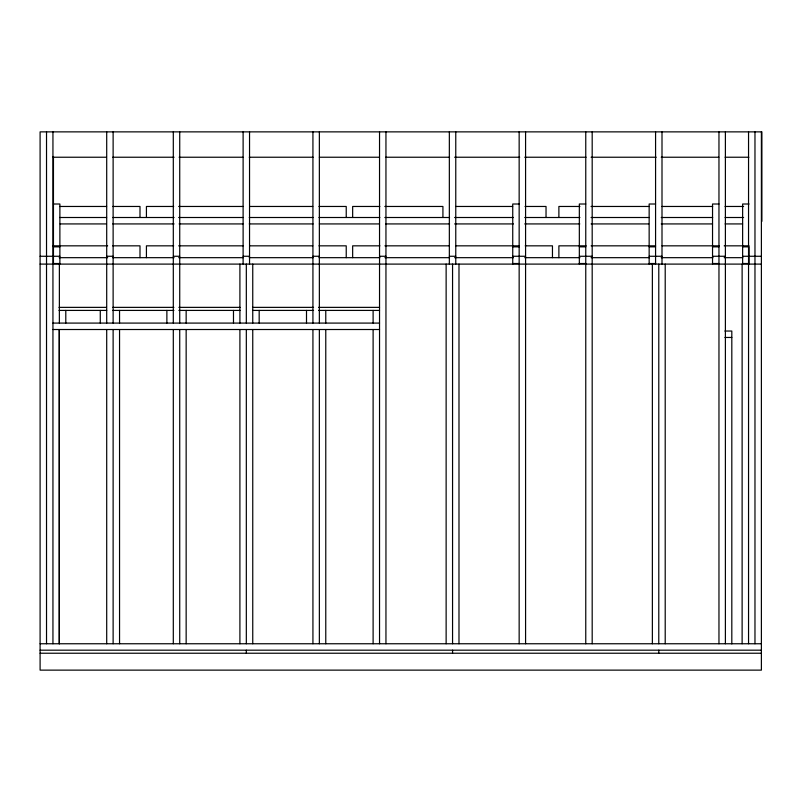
<?xml version="1.0" encoding="UTF-8"?>
<svg xmlns="http://www.w3.org/2000/svg" width="802" height="802" viewBox="0 0 802 802"><rect width="100%" height="100%" fill="white"/><g stroke="black" fill="none" stroke-linecap="round" stroke-linejoin="round"><path stroke-width="1.2" d="M52.621 157.232L106.465 157.232M112.731 157.232L174.094 157.232M179.097 157.232L242.966 157.232M249.221 157.232L313.091 157.232M319.346 157.232L379.456 157.232M385.722 157.232L449.581 157.232M454.594 157.232L519.706 157.232M524.719 157.232L586.082 157.232M591.084 157.232L656.206 157.232M661.209 157.232L718.813 157.232M725.078 157.232L748.867 157.232M53.453 204.009L59.879 204.009L59.879 264.099M519.155 204.009L512.739 204.009L512.739 264.099M585.761 204.009L579.335 204.009L579.335 264.099M655.575 204.009L649.149 204.009L649.149 264.099M718.963 204.009L712.537 204.009L712.537 264.099M749.058 204.009L742.632 204.009L742.632 264.099M59.639 206.465L106.616 206.465M112.801 206.465L139.999 206.465L139.999 217.502M173.693 206.465L146.425 206.465L146.425 217.502M178.656 206.465L243.116 206.465M249.542 206.465L312.76 206.465M318.955 206.465L346.233 206.465L346.233 217.502M379.857 206.465L352.659 206.465L352.659 217.502M384.8 206.465L442.925 206.465L442.925 217.502M455.767 206.465L512.648 206.465M525.019 206.465L546.032 206.465L546.032 217.502M579.906 206.465L558.884 206.465L558.884 217.502M591.034 206.465L649.149 206.465M662.001 206.465L712.687 206.465M725.058 206.465L743.604 206.465M59.639 217.502L106.616 217.502M112.731 217.502L174.094 217.502M178.656 217.502L243.116 217.502M249.221 217.502L313.091 217.502M318.955 217.502L379.857 217.502M384.8 217.502L449.581 217.502M454.594 217.502L513.45 217.502M524.719 217.502L579.906 217.502M591.034 217.502L649.149 217.502M661.209 217.502L712.687 217.502M725.058 217.502L743.604 217.502M60.14 223.928L106.465 223.928M112.731 223.928L174.094 223.928M179.097 223.928L242.966 223.928M249.221 223.928L313.091 223.928M319.346 223.928L379.456 223.928M385.722 223.928L449.581 223.928M454.594 223.928L513.45 223.928M524.719 223.928L579.816 223.928M591.084 223.928L648.688 223.928M661.209 223.928L712.557 223.928M725.078 223.928L742.612 223.928M52.942 245.833L107.668 245.833M112.641 245.833L139.999 245.833L139.999 257.673M173.693 245.833L146.425 245.833L146.425 257.673M178.656 245.833L243.116 245.833M249.542 245.833L312.76 245.833M318.955 245.833L346.233 245.833L346.233 257.673M379.927 245.833L352.659 245.833L352.659 257.673M384.89 245.833L449.341 245.833M455.767 245.833L518.994 245.833M525.19 245.833L552.458 245.833L552.458 257.673M586.152 245.833L558.884 245.833L558.884 257.673M591.114 245.833L655.575 245.833M662.001 245.833L719.204 245.833M724.176 245.833L749.058 245.833M53.453 246.846L59.879 246.846M512.739 246.846L519.155 246.846M579.335 246.846L585.761 246.846M649.149 246.846L655.575 246.846M712.537 246.846L718.963 246.846M742.632 246.846L749.058 246.846L749.058 264.099M40.1 256.269L52.942 256.269M53.453 256.269L59.879 256.269M106.706 256.269L113.122 256.269M173.302 256.269L179.728 256.269M243.116 256.269L249.542 256.269M312.93 256.269L319.356 256.269M379.536 256.269L385.952 256.269M449.341 256.269L455.767 256.269M512.739 256.269L525.581 256.269M579.335 256.269L592.187 256.269M649.149 256.269L662.001 256.269M712.537 256.269L725.389 256.269M742.632 256.269L761.389 256.269M59.168 257.673L107.668 257.673M112.641 257.673L174.094 257.673M178.656 257.673L243.116 257.673M249.221 257.673L313.091 257.673M318.955 257.673L379.927 257.673M384.89 257.673L449.581 257.673M454.594 257.673L513.45 257.673M524.719 257.673L579.956 257.673M591.084 257.673L649.379 257.673M661.209 257.673L712.988 257.673M724.176 257.673L742.832 257.673M53.453 263.517L59.879 263.517M512.739 263.517L519.155 263.517M579.335 263.517L585.761 263.517M649.149 263.517L655.575 263.517M712.537 263.517L718.963 263.517M742.632 263.517L749.058 263.517M40.1 264.099L761.389 264.099M59.017 307.367L106.476 307.367M112.721 307.367L173.904 307.367M178.896 307.367L240.089 307.367M252.55 307.367L313.552 307.367M318.534 307.367L379.536 307.367M59.017 310.414L106.706 310.414M112.721 310.414L173.904 310.414M178.896 310.414L240.089 310.414M252.55 310.414L313.552 310.414M318.534 310.414L379.536 310.414M52.942 323.086L379.536 323.086M52.942 329.512L379.536 329.512M724.898 331.036L731.815 331.036L731.815 643.926M724.898 337.462L731.815 337.462M40.1 643.755L761.389 643.755M40.1 650.181L761.389 650.181M40.1 653.229L761.389 653.229M761.9 221.342L761.9 131.869L40.1 131.869L40.1 670.131L761.389 670.131L761.389 131.869M754.973 131.869L754.973 643.755M748.547 131.869L748.547 643.755M742.121 264.099L742.121 643.755M725.389 131.869L725.389 643.755M718.963 131.869L718.963 643.755M665.209 264.099L665.209 643.755M662.001 131.869L662.001 264.099M658.783 264.099L658.783 643.755M658.783 650.181L658.783 653.229M655.575 131.869L655.575 264.099M652.367 264.099L652.367 643.755M592.187 131.869L592.187 643.755M585.761 131.869L585.761 643.755M525.581 131.869L525.581 643.755M519.155 131.869L519.155 643.755M458.985 264.099L458.985 643.755M455.767 131.869L455.767 264.099M452.559 264.099L452.559 643.755M452.559 650.181L452.559 653.229M449.341 131.869L449.341 264.099M446.133 264.099L446.133 643.755M385.952 131.869L385.952 643.755M379.536 131.869L379.536 643.755M373.11 310.414L373.11 323.086M373.11 329.512L373.11 643.755M325.772 310.414L325.772 323.086M325.772 329.512L325.772 643.755M319.356 131.869L319.356 323.086M319.356 329.512L319.356 643.755M312.93 131.869L312.93 323.086M312.93 329.512L312.93 643.755M306.504 310.414L306.504 323.086M259.176 310.414L259.176 323.086M252.75 264.099L252.75 323.086M252.75 329.512L252.75 643.755M249.542 131.869L249.542 264.099M246.324 264.099L246.324 323.086M246.324 329.512L246.324 643.755M246.324 650.181L246.324 653.229M243.116 131.869L243.116 264.099M239.908 264.099L239.908 323.086M239.908 329.512L239.908 643.755M233.482 310.414L233.482 323.086M186.154 310.414L186.154 323.086M186.154 329.512L186.154 643.755M179.728 131.869L179.728 323.086M179.728 329.512L179.728 643.755M173.302 131.869L173.302 323.086M173.302 329.512L173.302 643.755M166.876 310.414L166.876 323.086M119.548 310.414L119.548 323.086M119.548 329.512L119.548 643.755M113.122 131.869L113.122 323.086M113.122 329.512L113.122 643.755M106.706 131.869L106.706 323.086M106.706 329.512L106.706 643.755M100.28 310.414L100.28 323.086M65.794 310.414L65.794 323.086M59.368 264.099L59.368 323.086M59.368 329.512L59.368 643.755M59.198 329.512L59.198 643.755M53.453 156.46L53.453 264.099M52.942 131.869L52.942 643.755M46.526 131.869L46.526 643.755"/></g></svg>
